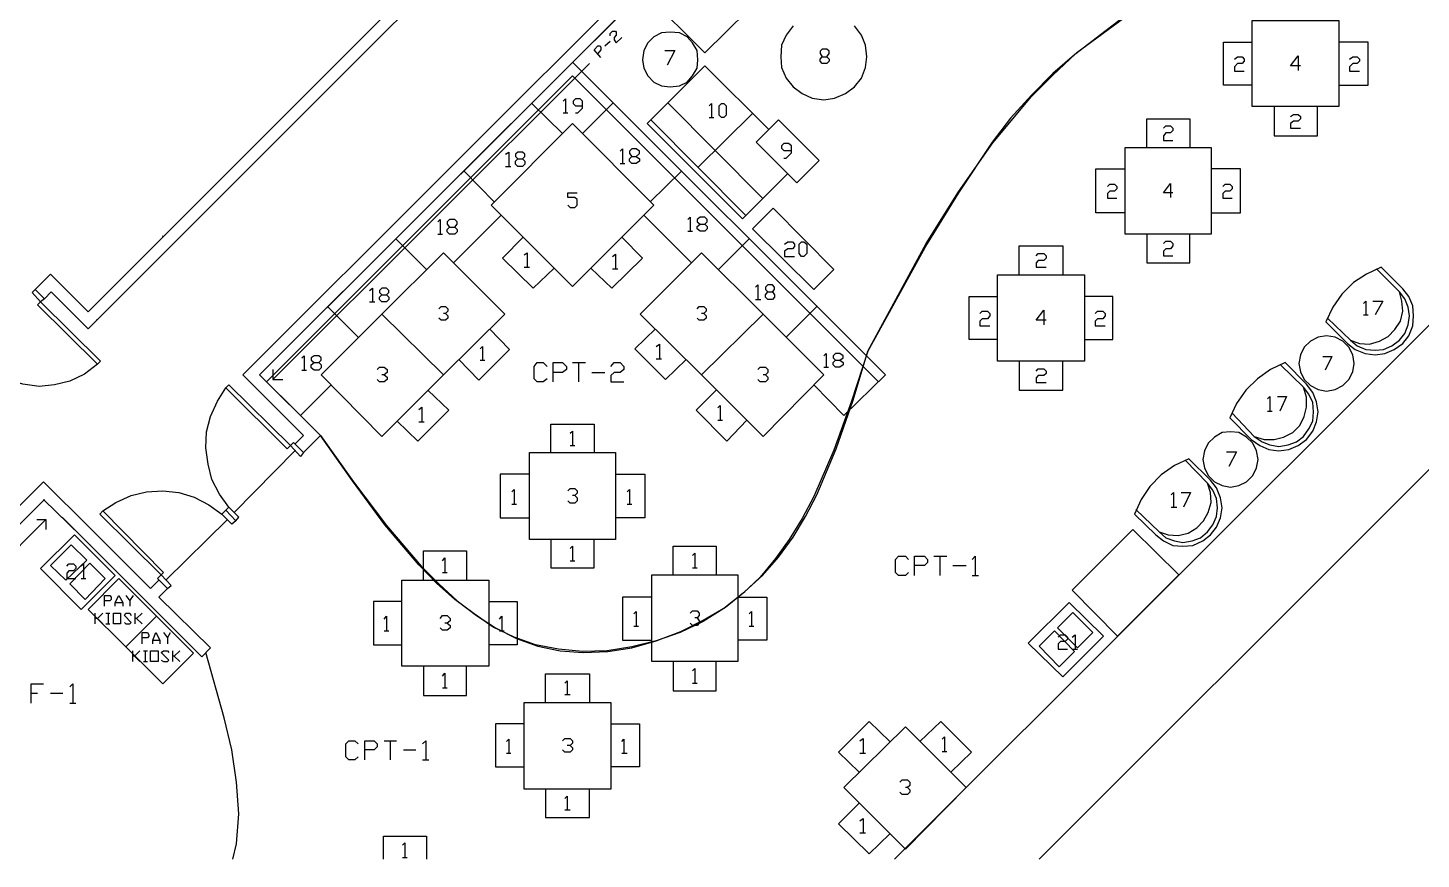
# Model space of a CAD drawing. Header units: feet. Extents: x -129 to 1418, y -45 to 813.
# Drawn here: x 469 to 1052, y -45 to 302 of the extents above; entities that cross this region are included whole.
import ezdxf

# ---------------------------------------------------------------- set-up
doc = ezdxf.new("R2010")
doc.units = ezdxf.units.FT
doc.layers.add('4TH_FLOOR_SQUARE_FOOTAGE', color=7, linetype='CONTINUOUS')

msp = doc.modelspace()

# ---------------------------------------------------------------- linework, layer by layer
at = {"layer": '4TH_FLOOR_SQUARE_FOOTAGE', "color": 7}
for points in [[(980.57, 578.25), (558.86, 157.18)], [(987.65, 578.25), (565.93, 157.18), (957.75, 548.36)], [(891.86, -45.32), (1331.57, 394.07)], [(831.43, -45.32), (1266.65, 389.57)], [(767.79, 355.82), (727.93, 315.96), (752.04, 291.86), (779.04, 318.53)], [(601.29, 290.57), (632.15, 321.43)], [(609.32, 291.53), (635.68, 317.89)], [(789, 303.11), (786.11, 299.25), (784.18, 295.07), (783.86, 290.25), (784.18, 285.75), (786.11, 281.25), (789, 277.71), (792.86, 274.82), (797.04, 272.89), (801.86, 272.25), (806.36, 272.89), (810.86, 274.82), (814.72, 277.71), (817.61, 281.25), (819.22, 285.75), (819.86, 290.25), (819.86, 290.25), (819.86, 290.25), (819.22, 295.07), (817.61, 299.25), (814.72, 303.11)], [(929.15, 307.61), (907.61, 291.86), (897.65, 283.18), (888.65, 274.18), (879.97, 264.53), (872.25, 254.57), (858.11, 233.36), (844.93, 211.82), (820.18, 167.14)], [(820.18, 167.14), (844.61, 212.14), (858.11, 233.68), (872.57, 254.25), (888.65, 273.53), (897.65, 282.53), (907.29, 291.53), (917.57, 299.57), (928.18, 307.61)], [(712.5, 298.93), (712.5, 299.89), (713.47, 300.86), (714.75, 300.86), (715.07, 300.53), (715.07, 299.25), (714.11, 298.28), (714.11, 297.32), (715.07, 296.03), (717.32, 298.28)], [(609.32, 291.53), (494.25, 176.46)], [(708.65, 289.93), (705.75, 293.14), (707.36, 294.75), (708.32, 294.75), (708.65, 294.11), (708.65, 293.14), (707.36, 291.53)], [(710.25, 294.75), (712.5, 296.68)], [(735.32, 292.82), (739.5, 292.82), (736.29, 286.71)], [(801.22, 287.36), (800.25, 288.32), (800.25, 289.28), (801.22, 290.25), (803.15, 290.25), (804.11, 291.53), (804.11, 292.5), (803.15, 293.46), (801.22, 293.46), (800.25, 292.5), (800.25, 291.53), (801.22, 290.25)], [(980.9, 278.36), (969, 278.36), (969, 296.36), (980.9, 296.36)], [(1017.22, 278.36), (1029.43, 278.36), (1029.43, 296.36), (1017.22, 296.36)], [(601.29, 290.57), (494.25, 183.53)], [(571.4, 155.25), (703.82, 287.36)], [(696.75, 288), (827.57, 157.18), (810.22, 140.14)], [(727.93, 262.28), (752.04, 286.39)], [(779.04, 259.71), (752.04, 286.39)], [(803.15, 290.25), (804.11, 289.28), (804.11, 288.32), (803.15, 287.36), (801.22, 287.36)], [(973.5, 289.28), (974.79, 290.25), (976.72, 290.25), (977.68, 289.28), (977.68, 288.32), (976.72, 287.36), (974.79, 287.36), (973.5, 286.07), (973.5, 284.14), (977.68, 284.14)], [(1001.15, 286.39), (996.97, 286.39), (1000.18, 290.57), (1000.18, 284.46)], [(1021.72, 289.28), (1023, 290.25), (1024.93, 290.25), (1025.9, 289.28), (1025.9, 288.32), (1024.93, 287.36), (1023, 287.36), (1021.72, 286.07), (1021.72, 284.14), (1025.9, 284.14)], [(568.82, 154.28), (696.75, 282.21), (824.68, 154.28)], [(692.57, 258.11), (679.72, 270.64)], [(692.9, 271.61), (693.86, 272.57), (693.86, 266.78)], [(698.04, 266.78), (699, 266.78), (700.93, 268.71), (700.93, 271.61), (699.97, 272.57), (698.04, 272.57), (697.07, 271.61), (697.07, 270.64), (698.04, 269.68), (700.93, 269.68)], [(713.79, 270.96), (700.93, 258.11)], [(736.61, 270.96), (776.15, 231.11)], [(753.97, 269.68), (754.93, 270.64), (754.93, 264.86)], [(990.22, 269.36), (990.22, 257.14), (1008.22, 257.14), (1008.22, 269.36)], [(692.9, 266.78), (694.82, 266.78)], [(727.93, 262.28), (767.79, 222.43), (786.75, 241.39)], [(729.54, 263.89), (769.07, 224.03)], [(749.15, 243.96), (771.97, 266.46)], [(753.97, 264.86), (755.9, 264.86)], [(936.86, 252.32), (936.86, 264.21), (954.86, 264.21), (954.86, 252.32)], [(996.97, 265.18), (998.25, 266.14), (1000.18, 266.14), (1001.15, 265.18), (1001.15, 264.21), (1000.18, 263.25), (998.25, 263.25), (996.97, 262.28), (996.97, 260.36), (1001.15, 260.36)], [(943.93, 260.36), (944.9, 261.32), (946.82, 261.32), (947.79, 260.36), (947.79, 259.39), (946.82, 258.43), (944.9, 258.43), (943.93, 257.14), (943.93, 255.21), (947.79, 255.21)], [(716.68, 250.71), (717.65, 251.68), (717.65, 245.57)], [(721.5, 245.57), (720.54, 246.53), (720.54, 247.5), (721.5, 248.46), (723.43, 248.46), (724.72, 249.75), (724.72, 250.71), (723.43, 251.68), (721.5, 251.68), (720.54, 250.71), (720.54, 249.75), (721.5, 248.46)], [(785.15, 247.82), (786.11, 247.82), (788.36, 250.07), (788.36, 252.96), (787.07, 253.93), (785.15, 253.93), (784.18, 252.96), (784.18, 252), (785.15, 251.03), (788.36, 251.03)], [(668.79, 249.43), (670.07, 250.39), (670.07, 244.28)], [(673.93, 244.28), (672.97, 245.25), (672.97, 246.53), (673.93, 247.5), (675.86, 247.5), (676.82, 248.46), (676.82, 249.43), (675.86, 250.39), (673.93, 250.39), (672.97, 249.43), (672.97, 248.46), (673.93, 247.5)], [(675.86, 247.5), (676.82, 246.53), (676.82, 245.25), (675.86, 244.28), (673.93, 244.28)], [(716.68, 245.57), (718.61, 245.57)], [(723.43, 248.46), (724.72, 247.5), (724.72, 246.53), (723.43, 245.57), (721.5, 245.57)], [(663.97, 229.5), (651.43, 242.36)], [(668.79, 244.28), (671.04, 244.28)], [(742.4, 242.36), (729.22, 229.5)], [(927.86, 225), (915.65, 225), (915.65, 243.32), (927.86, 243.32)], [(963.86, 225), (976.07, 225), (976.07, 243.32), (963.86, 243.32)], [(694.82, 228.21), (695.79, 227.25), (697.72, 227.25), (698.68, 228.21), (698.68, 230.46), (697.72, 231.43), (694.82, 231.43), (694.82, 233.36), (698.68, 233.36)], [(920.47, 235.93), (921.43, 236.89), (923.36, 236.89), (924.32, 235.93), (924.32, 234.96), (923.36, 234), (921.43, 234), (920.47, 233.03), (920.47, 231.11), (924.32, 231.11)], [(947.79, 233.36), (943.93, 233.36), (946.82, 237.21), (946.82, 231.43)], [(968.68, 235.93), (969.65, 236.89), (971.57, 236.89), (972.54, 235.93), (972.54, 234.96), (971.57, 234), (969.65, 234), (968.68, 233.03), (968.68, 231.11), (972.54, 231.11)], [(640.5, 221.14), (641.47, 222.11), (641.47, 216)], [(645.32, 216), (644.36, 216.96), (644.36, 217.93), (645.32, 218.89), (647.57, 218.89), (648.54, 220.18), (648.54, 221.14), (647.57, 222.11), (645.32, 222.11), (644.36, 221.14), (644.36, 220.18), (645.32, 218.89)], [(646.93, 204.11), (666.86, 224.03)], [(746.57, 204.11), (726.65, 224.03)], [(744.97, 222.11), (745.93, 223.07), (745.93, 217.28)], [(750.11, 217.28), (748.82, 218.25), (748.82, 219.21), (750.11, 220.18), (752.04, 220.18), (753, 221.14), (753, 222.11), (752.04, 223.07), (750.11, 223.07), (748.82, 222.11), (748.82, 221.14), (750.11, 220.18)], [(640.5, 216), (642.43, 216)], [(647.57, 218.89), (648.54, 217.93), (648.54, 216.96), (647.57, 216), (645.32, 216)], [(744.97, 217.28), (746.9, 217.28)], [(752.04, 220.18), (753, 219.21), (753, 218.25), (752.04, 217.28), (750.11, 217.28)], [(936.86, 216), (936.86, 204.11), (954.86, 204.11), (954.86, 216)], [(525.43, 215.03), (525.43, 215.36)], [(635.68, 201.21), (622.82, 214.07)], [(676.18, 214.71), (667.5, 206.03), (680.36, 193.5), (689.04, 201.86)], [(717.32, 214.71), (726, 206.03), (713.15, 193.5), (704.47, 201.86)], [(770.68, 214.07), (757.82, 201.21)], [(785.47, 211.82), (786.75, 212.78), (788.68, 212.78), (789.65, 211.82), (789.65, 210.86), (788.68, 209.89), (786.75, 209.89), (785.47, 208.93), (785.47, 206.68), (789.65, 206.68)], [(883.5, 198.96), (883.5, 211.18), (901.82, 211.18), (901.82, 198.96)], [(943.93, 212.14), (944.9, 213.11), (946.82, 213.11), (947.79, 212.14), (947.79, 211.18), (946.82, 209.89), (944.9, 209.89), (943.93, 208.93), (943.93, 207), (947.79, 207)], [(617.04, 182.57), (642.75, 208.28), (668.47, 182.57), (642.75, 157.18), (617.04, 182.57), (591.65, 157.18)], [(676.5, 207.32), (677.79, 208.28), (677.79, 202.18)], [(713.47, 206.68), (714.75, 207.64), (714.75, 201.53)], [(890.57, 207), (891.54, 207.96), (893.79, 207.96), (894.75, 207), (894.75, 206.03), (893.79, 205.07), (891.54, 205.07), (890.57, 204.11), (890.57, 202.18), (894.75, 202.18)], [(470.79, 191.57), (478.5, 199.28), (494.25, 183.53)], [(676.5, 202.18), (678.75, 202.18)], [(713.47, 201.53), (715.72, 201.53)], [(1034.9, 202.18), (1028.79, 199.28), (1023.32, 195.75), (1018.5, 190.93), (1014.65, 185.46), (1011.75, 179.36)], [(1042.61, 191.89), (1032.97, 201.53)], [(1034.9, 202.18), (1043.9, 193.18)], [(472.07, 192.86), (475.93, 189), (474.32, 187.71), (470.79, 191.57)], [(611.9, 192.53), (613.18, 193.5), (613.18, 187.71)], [(617.04, 187.71), (616.07, 188.68), (616.07, 189.64), (617.04, 190.61), (618.97, 190.61), (619.93, 191.57), (619.93, 192.53), (618.97, 193.5), (617.04, 193.5), (616.07, 192.53), (616.07, 191.57), (617.04, 190.61)], [(773.25, 193.82), (774.22, 194.78), (774.22, 188.68)], [(778.4, 188.68), (777.43, 189.64), (777.43, 190.61), (778.4, 191.89), (780.32, 191.89), (781.29, 192.86), (781.29, 193.82), (780.32, 194.78), (778.4, 194.78), (777.43, 193.82), (777.43, 192.86), (778.4, 191.89)], [(1020.75, 170.36), (1023.97, 167.78), (1028.15, 166.18), (1032.32, 165.53), (1036.5, 166.18), (1040.36, 167.78), (1043.9, 170.36), (1046.47, 173.57), (1048.07, 177.75), (1048.4, 181.93), (1048.07, 186.11), (1046.47, 189.96), (1043.9, 193.18)], [(475.93, 189), (478.82, 191.89)], [(478.82, 191.89), (494.25, 176.46)], [(611.9, 187.71), (614.15, 187.71)], [(618.97, 190.61), (619.93, 189.64), (619.93, 188.68), (618.97, 187.71), (617.04, 187.71)], [(773.25, 188.68), (775.5, 188.68)], [(780.32, 191.89), (781.29, 190.61), (781.29, 189.64), (780.32, 188.68), (778.4, 188.68)], [(874.5, 171.96), (862.61, 171.96), (862.61, 189.96), (874.5, 189.96)], [(910.82, 171.96), (922.72, 171.96), (922.72, 189.96), (910.82, 189.96)], [(1012.4, 180.96), (1022.04, 171.64), (1025.9, 170.36), (1030.07, 170.03), (1034.25, 171.32), (1037.79, 173.25), (1040.68, 176.14), (1042.93, 179.68), (1043.9, 183.86), (1043.57, 188.03), (1042.61, 191.89)], [(1022.04, 171.64), (1024.93, 169.39), (1028.47, 167.78), (1032.32, 167.46), (1035.86, 167.78), (1039.4, 169.39), (1042.61, 171.64), (1044.86, 174.53), (1046.15, 178.07), (1046.79, 181.93), (1046.15, 185.46), (1044.86, 189), (1042.61, 191.89)], [(1027.5, 187.07), (1028.47, 188.03), (1028.47, 182.25)], [(1031.36, 188.03), (1035.54, 188.03), (1032.32, 182.25)], [(617.04, 182.57), (642.75, 157.18), (617.04, 131.46), (591.65, 157.18)], [(607.07, 172.93), (594.54, 185.46)], [(640.82, 184.82), (641.79, 185.78), (643.72, 185.78), (644.68, 184.82), (644.68, 183.86), (643.72, 182.89), (642.75, 182.89)], [(643.72, 182.89), (644.68, 181.93), (644.68, 180.96), (643.72, 180), (641.79, 180), (640.82, 180.96)], [(748.82, 184.82), (749.79, 185.78), (751.72, 185.78), (752.68, 184.82), (752.68, 183.86), (751.72, 182.89), (750.75, 182.89)], [(751.72, 182.89), (752.68, 181.93), (752.68, 180.96), (751.72, 180), (749.79, 180), (748.82, 180.96)], [(798.97, 185.78), (786.11, 172.93)], [(867.11, 182.89), (868.07, 183.86), (870.32, 183.86), (871.29, 182.89), (871.29, 181.93), (870.32, 180.64), (868.07, 180.64), (867.11, 179.68), (867.11, 177.75), (871.29, 177.75)], [(894.75, 180), (890.57, 180), (893.79, 184.18), (893.79, 178.07)], [(915.32, 182.89), (916.29, 183.86), (918.54, 183.86), (919.5, 182.89), (919.5, 181.93), (918.54, 180.64), (916.29, 180.64), (915.32, 179.68), (915.32, 177.75), (919.5, 177.75)], [(1027.5, 182.25), (1029.43, 182.25)], [(497.79, 180), (497.79, 180.32)], [(662.04, 176.46), (670.4, 167.78), (657.54, 154.93), (649.18, 163.61)], [(744.32, 163.61), (735.65, 155.25), (722.79, 168.11), (731.47, 176.46)], [(1020.75, 170.36), (1011.75, 179.36)], [(658.18, 168.11), (659.15, 169.07), (659.15, 163.28)], [(731.79, 169.07), (733.07, 170.03), (733.07, 163.93)], [(583.61, 164.25), (584.57, 165.21), (584.57, 159.11)], [(588.75, 159.11), (587.47, 160.07), (587.47, 161.36), (588.75, 162.32), (590.68, 162.32), (591.65, 163.28), (591.65, 164.25), (590.68, 165.21), (588.75, 165.21), (587.47, 164.25), (587.47, 163.28), (588.75, 162.32)], [(820.18, 167.14), (813.43, 146.25), (806.04, 125.68), (797.68, 106.39), (792.86, 97.07), (787.4, 88.39), (781.61, 80.36), (775.18, 72.64), (768.11, 65.89), (760.07, 59.46), (751.4, 54), (741.75, 49.5), (731.79, 45.96), (721.5, 43.39), (711.22, 41.78), (700.93, 41.46), (690.97, 42.43), (681.32, 44.36), (672.32, 47.57), (663.65, 51.75), (655.61, 57.21), (647.57, 63.32), (639.86, 70.07), (632.47, 77.78), (618.32, 94.5), (604.82, 112.82), (591.32, 131.78)], [(591.32, 131.78), (605.15, 112.5), (618.97, 94.18), (633.43, 77.14), (640.82, 69.75), (648.54, 62.68), (656.57, 56.57), (664.61, 51.43), (673.29, 46.93), (682.29, 43.71), (691.61, 41.78), (701.25, 41.14), (711.54, 41.46), (721.5, 43.07), (731.79, 45.96), (742.07, 49.82), (751.4, 54.64), (760.72, 60.11), (768.75, 66.53), (776.15, 73.28), (782.9, 81), (789, 89.36), (794.15, 98.03), (798.97, 107.03), (807, 126.32), (814.07, 146.57), (820.18, 167.14)], [(658.18, 163.28), (660.11, 163.28)], [(731.79, 163.93), (734.04, 163.93)], [(801.86, 165.21), (802.82, 166.18), (802.82, 160.39)], [(806.68, 160.39), (805.72, 161.36), (805.72, 162.32), (806.68, 163.28), (808.61, 163.28), (809.9, 164.25), (809.9, 165.21), (808.61, 166.18), (806.68, 166.18), (805.72, 165.21), (805.72, 164.25), (806.68, 163.28)], [(808.61, 163.28), (809.9, 162.32), (809.9, 161.36), (808.61, 160.39), (806.68, 160.39)], [(1010.47, 164.89), (1014.32, 164.89), (1011.43, 159.11)], [(498.11, 161.68), (492.65, 157.5), (486.54, 154.61), (480.11, 153), (473.68, 152.36), (466.93, 153.32), (460.5, 155.25), (454.72, 158.46), (449.57, 162.96)], [(571.4, 159.43), (571.4, 155.25), (575.57, 155.25)], [(583.61, 159.11), (585.54, 159.11)], [(590.68, 162.32), (591.65, 161.36), (591.65, 160.07), (590.68, 159.11), (588.75, 159.11)], [(615.11, 159.43), (616.07, 160.39), (618, 160.39), (619.29, 159.43), (619.29, 158.14), (618, 157.18), (617.04, 157.18)], [(686.15, 155.57), (684.54, 154.28), (681.97, 154.28), (680.68, 155.57), (680.68, 160.71), (681.97, 162.32), (684.54, 162.32), (686.15, 160.71)], [(688.72, 154.28), (688.72, 162.32), (692.57, 162.32), (694.18, 160.71), (694.18, 159.43), (692.57, 158.14), (688.72, 158.14)], [(696.75, 162.32), (702.22, 162.32)], [(699.32, 162.32), (699.32, 154.28)], [(704.79, 158.14), (710.25, 158.14)], [(712.82, 160.71), (714.11, 162.32), (716.68, 162.32), (718.29, 160.71), (718.29, 159.43), (716.68, 158.14), (714.11, 158.14), (712.82, 156.86), (712.82, 154.28), (718.29, 154.28)], [(774.22, 159.43), (775.18, 160.39), (777.43, 160.39), (778.4, 159.43), (778.4, 158.14), (777.43, 157.18), (776.47, 157.18)], [(801.86, 160.39), (803.79, 160.39)], [(883.5, 162.96), (883.5, 150.75), (901.82, 150.75), (901.82, 162.96)], [(890.57, 158.78), (891.54, 159.75), (893.79, 159.75), (894.75, 158.78), (894.75, 157.82), (893.79, 156.86), (891.54, 156.86), (890.57, 155.89), (890.57, 153.96), (894.75, 153.96)], [(994.72, 162.32), (988.61, 159.43), (983.15, 155.57), (978.32, 150.75), (974.47, 145.28), (971.57, 139.18)], [(1002.43, 152.03), (992.79, 161.36)], [(994.72, 162.32), (1003.72, 153.32)], [(553.07, 101.89), (549.22, 107.36), (546, 113.46), (544.4, 119.89), (543.43, 126.64), (543.75, 133.39), (545.36, 139.82), (548.25, 146.25), (551.79, 151.71), (553.07, 153)], [(551.79, 151.71), (577.5, 126.32)], [(578.79, 127.61), (553.07, 153)], [(558.86, 157.18), (584.25, 131.78)], [(565.93, 157.18), (591.32, 131.78)], [(582.97, 140.14), (565.93, 157.18)], [(582.97, 140.14), (595.82, 153)], [(618, 157.18), (619.29, 156.21), (619.29, 155.25), (618, 154.28), (616.07, 154.28), (615.11, 155.25)], [(777.43, 157.18), (778.4, 156.21), (778.4, 155.25), (777.43, 154.28), (775.18, 154.28), (774.22, 155.25)], [(810.22, 140.14), (797.68, 153)], [(972.54, 141.11), (981.86, 131.46), (986.04, 130.18), (990.22, 130.18), (994.07, 131.14), (997.93, 133.07), (1000.82, 135.96), (1002.75, 139.82), (1003.72, 143.68), (1003.72, 147.86), (1002.43, 152.03)], [(980.57, 130.18), (984.11, 127.61), (987.97, 126), (992.15, 125.36), (996.32, 126), (1000.18, 127.61), (1003.72, 130.18), (1006.29, 133.71), (1007.9, 137.57), (1008.54, 141.75), (1007.9, 145.93), (1006.29, 149.78), (1003.72, 153.32)], [(981.86, 131.46), (985.07, 129.21), (988.29, 127.93), (992.15, 127.28), (996, 127.93), (999.54, 129.21), (1002.43, 131.46), (1004.68, 134.68), (1006.29, 137.89), (1006.61, 141.75), (1006.29, 145.61), (1004.68, 149.14), (1002.43, 152.03)], [(636.32, 150.75), (645, 142.39), (632.15, 129.53), (623.47, 137.89)], [(769.72, 138.21), (761.36, 129.53), (748.5, 142.39), (756.86, 150.75)], [(987.32, 147.21), (988.29, 148.18), (988.29, 142.07)], [(991.5, 148.18), (995.36, 148.18), (992.47, 142.07)], [(632.47, 142.71), (633.75, 143.68), (633.75, 137.57)], [(757.5, 143.36), (758.47, 144.32), (758.47, 138.21)], [(987.32, 142.07), (989.25, 142.07)], [(632.47, 137.57), (634.72, 137.57)], [(687.75, 124.71), (687.75, 136.61), (705.75, 136.61), (705.75, 124.71)], [(757.5, 138.21), (759.43, 138.21)], [(980.57, 130.18), (971.57, 139.18)], [(584.25, 131.78), (580.72, 128.25)], [(591.32, 131.78), (584.25, 124.71)], [(695.79, 132.75), (696.75, 133.71), (696.75, 127.61)], [(555.32, 99.64), (580.72, 125.36)], [(577.5, 126.32), (578.79, 127.61)], [(695.79, 127.61), (697.72, 127.61)], [(970.29, 125.03), (974.47, 125.03), (971.25, 118.93)], [(954.54, 122.14), (948.43, 119.25), (942.97, 115.39), (938.15, 110.57), (934.61, 105.11), (931.72, 99)], [(962.25, 111.86), (952.93, 121.5)], [(954.54, 122.14), (963.54, 113.14)], [(475.61, 112.5), (317.47, -45.32)], [(475.61, 112.5), (494.9, 93.21)], [(678.75, 115.71), (666.54, 115.71), (666.54, 97.39), (678.75, 97.39)], [(714.75, 115.71), (726.97, 115.71), (726.97, 97.39), (714.75, 97.39)], [(932.36, 100.93), (942, 91.61), (945.86, 90.32), (950.04, 90), (954.22, 90.96), (957.75, 93.21), (960.65, 96.11), (962.57, 99.64), (963.86, 103.82), (963.54, 108), (962.25, 111.86)], [(940.72, 90.32), (943.93, 87.75), (947.79, 85.82), (951.97, 85.5), (956.15, 85.82), (960.32, 87.75), (963.54, 90.32), (966.11, 93.53), (967.72, 97.39), (968.36, 101.57), (967.72, 105.75), (966.11, 109.93), (963.54, 113.14)], [(942, 91.61), (944.9, 89.03), (948.43, 87.75), (951.97, 87.11), (955.82, 87.75), (959.36, 89.03), (962.25, 91.61), (964.5, 94.5), (966.11, 98.03), (966.43, 101.57), (966.11, 105.43), (964.5, 108.96), (962.25, 111.86)], [(475.93, 105.11), (377.57, 7.39)], [(475.61, 105.11), (491.36, 89.68)], [(500.36, 100.28), (505.82, 103.82), (512.25, 106.71), (518.68, 108.32), (525.43, 108.64), (532.18, 108), (538.61, 106.07), (544.72, 102.86), (550.18, 99)], [(671.36, 108.32), (672.32, 109.28), (672.32, 103.18)], [(694.82, 108.64), (695.79, 109.61), (697.72, 109.61), (698.68, 108.64), (698.68, 107.68), (697.72, 106.71), (696.75, 106.71)], [(697.72, 106.71), (698.68, 105.75), (698.68, 104.46), (697.72, 103.5), (695.79, 103.5), (694.82, 104.46)], [(719.57, 108.32), (720.54, 109.28), (720.54, 103.18)], [(947.15, 107.03), (948.11, 108), (948.11, 101.89)], [(951.32, 108), (955.18, 108), (952.29, 101.89)], [(499.07, 99), (500.36, 100.28)], [(500.36, 100.28), (525.75, 74.57)], [(671.36, 103.18), (673.29, 103.18)], [(719.57, 103.18), (721.5, 103.18)], [(947.15, 101.89), (949.4, 101.89)], [(476.57, 96.75), (455.36, 75.53)], [(472.72, 96.75), (476.57, 96.75), (476.57, 92.57)], [(483.32, 97.71), (494.9, 86.14)], [(524.79, 73.61), (499.07, 99)], [(526.72, 71.36), (552.43, 96.75)], [(940.72, 90.32), (931.72, 99)], [(520.29, 67.82), (494.9, 93.21)], [(687.75, 88.39), (687.75, 76.5), (705.75, 76.5), (705.75, 88.39)], [(478.5, 77.46), (487.18, 86.14)], [(484.93, 71.36), (493.61, 79.71), (487.18, 86.14)], [(494.9, 86.14), (494.9, 86.46)], [(520.29, 60.75), (494.9, 86.14)], [(634.4, 71.36), (634.4, 83.57), (652.4, 83.57), (652.4, 71.36)], [(695.79, 84.53), (696.75, 85.5), (696.75, 79.39)], [(738.86, 73.61), (738.86, 85.5), (756.86, 85.5), (756.86, 73.61)], [(746.9, 81.64), (747.86, 82.61), (747.86, 76.5)], [(478.5, 77.46), (484.93, 71.36)], [(485.25, 77.14), (486.22, 78.11), (488.15, 78.11), (489.11, 77.14), (489.11, 76.18), (488.15, 75.21), (486.22, 75.21), (485.25, 74.25), (485.25, 72), (489.11, 72)], [(494.9, 78.43), (486.54, 69.75)], [(491.36, 77.14), (492.32, 78.11), (492.32, 72)], [(494.9, 78.43), (501.32, 72)], [(642.43, 79.39), (643.4, 80.68), (643.4, 74.57)], [(695.79, 79.39), (697.72, 79.39)], [(746.9, 76.5), (748.82, 76.5)], [(837.22, 74.57), (835.93, 73.28), (833.04, 73.28), (831.75, 74.57), (831.75, 80.03), (833.04, 81.32), (835.93, 81.32), (837.22, 80.03)], [(839.79, 73.28), (839.79, 81.32), (843.97, 81.32), (845.25, 80.03), (845.25, 78.75), (843.97, 77.46), (839.79, 77.46)], [(847.82, 81.32), (853.29, 81.32)], [(850.4, 81.32), (850.4, 73.28)], [(855.86, 77.46), (861.32, 77.46)], [(863.9, 80.03), (865.18, 81.32), (865.18, 73.28)], [(491.36, 72), (493.29, 72)], [(501.32, 72), (492.97, 63.32)], [(523.82, 71.36), (520.29, 67.82)], [(525.75, 74.57), (524.79, 73.61)], [(642.43, 74.57), (644.36, 74.57)], [(863.9, 73.28), (866.47, 73.28)], [(486.54, 69.75), (492.97, 63.32)], [(501, 60.43), (501, 64.93), (503.25, 64.93), (503.9, 64.28), (503.9, 63.32), (503.25, 62.68), (501, 62.68)], [(505.5, 60.43), (505.5, 62.03), (507.11, 64.93), (508.72, 62.03), (508.72, 60.43)], [(510, 64.93), (511.61, 62.68), (511.61, 60.43)], [(511.61, 62.68), (513.22, 64.93)], [(523.82, 64.28), (545.36, 43.07), (541.82, 39.21), (520.29, 60.75)], [(527.36, 67.82), (523.82, 64.28)], [(729.86, 64.28), (717.65, 64.28), (717.65, 46.28), (729.86, 46.28)], [(765.86, 64.28), (778.07, 64.28), (778.07, 46.28), (765.86, 46.28)], [(505.5, 62.03), (508.72, 62.03)], [(625.4, 62.36), (613.5, 62.36), (613.5, 44.36), (625.4, 44.36)], [(661.72, 62.36), (673.61, 62.36), (673.61, 44.36), (661.72, 44.36)], [(745.93, 57.53), (746.9, 58.5), (748.82, 58.5), (749.79, 57.53), (749.79, 56.57), (748.82, 55.61), (747.86, 55.61)], [(497.15, 53.03), (497.15, 57.53)], [(500.36, 57.53), (498.11, 55.28), (497.15, 55.28)], [(498.11, 55.28), (500.36, 53.03)], [(501.65, 57.53), (503.25, 57.53)], [(501.65, 53.03), (503.25, 53.03)], [(502.61, 57.53), (502.61, 53.03)], [(509.36, 53.68), (510, 53.03), (511.61, 53.03), (512.25, 53.68), (509.36, 56.57), (510, 57.53), (511.61, 57.53), (512.25, 56.57)], [(513.86, 53.03), (513.86, 57.53)], [(516.75, 57.53), (514.5, 55.28), (513.86, 55.28)], [(514.5, 55.28), (516.75, 53.03)], [(618, 54.96), (618.97, 56.25), (618.97, 50.14)], [(641.47, 55.28), (642.43, 56.57), (644.36, 56.57), (645.65, 55.28), (645.65, 54.32), (644.36, 53.36), (643.4, 53.36)], [(644.36, 53.36), (645.65, 52.39), (645.65, 51.43), (644.36, 50.46), (642.43, 50.46), (641.47, 51.43)], [(666.22, 54.96), (667.18, 56.25), (667.18, 50.14)], [(722.47, 57.21), (723.43, 58.18), (723.43, 52.07)], [(748.82, 55.61), (749.79, 54.32), (749.79, 53.36), (748.82, 52.39), (746.9, 52.39), (745.93, 53.36)], [(770.68, 57.21), (771.65, 58.18), (771.65, 52.07)], [(906, 57.86), (899.57, 51.43)], [(906, 57.86), (914.36, 49.5)], [(516.75, 44.68), (516.75, 49.5), (519, 49.5), (519.65, 48.53), (519.65, 47.89), (519, 47.25), (516.75, 47.25)], [(521.25, 44.68), (521.25, 46.28), (522.54, 49.5), (524.15, 46.28), (524.15, 44.68)], [(525.75, 49.5), (527.36, 47.25), (527.36, 44.68)], [(527.36, 47.25), (528.65, 49.5)], [(618, 50.14), (619.93, 50.14)], [(666.22, 50.14), (668.15, 50.14)], [(722.47, 52.07), (724.4, 52.07)], [(770.68, 52.07), (772.61, 52.07)], [(898.29, 50.14), (891.86, 43.71)], [(906.65, 41.46), (898.29, 50.14)], [(899.57, 51.43), (907.93, 43.07), (914.36, 49.5)], [(899.9, 47.57), (900.86, 48.53), (902.79, 48.53), (903.75, 47.57), (903.75, 46.61), (902.79, 45.64), (900.86, 45.64), (899.9, 44.68), (899.9, 42.43), (903.75, 42.43)], [(905.68, 47.57), (906.97, 48.53), (906.97, 42.43)], [(512.9, 37.28), (512.9, 41.78)], [(515.79, 41.78), (513.54, 39.53), (512.9, 39.53)], [(517.4, 41.78), (519, 41.78)], [(518.04, 41.78), (518.04, 37.28)], [(521.25, 46.28), (524.15, 46.28)], [(524.79, 37.93), (525.75, 37.28), (527.36, 37.28), (528, 37.93), (524.79, 41.14), (525.75, 41.78), (527.36, 41.78), (528, 41.14)], [(529.61, 37.28), (529.61, 41.78)], [(532.5, 41.78), (530.25, 39.53), (529.61, 39.53)], [(554.68, -45.32), (556.29, -38.89), (557.25, -26.36), (556.29, -13.18), (554.36, 0.32), (551.15, 13.82), (543.43, 41.14)], [(554.68, -45.32), (556.29, -38.89), (557.25, -26.36), (556.29, -13.18), (554.36, 0.32), (551.15, 13.82), (543.43, 41.14)], [(900.22, 35.03), (891.86, 43.71)], [(906.65, 41.46), (900.22, 35.03)], [(905.68, 42.43), (907.93, 42.43)], [(513.54, 39.53), (515.79, 37.28)], [(517.4, 37.28), (519, 37.28)], [(530.25, 39.53), (532.5, 37.28)], [(634.4, 35.36), (634.4, 23.14), (652.4, 23.14), (652.4, 35.36)], [(738.86, 37.28), (738.86, 25.07), (756.86, 25.07), (756.86, 37.28)], [(642.43, 31.18), (643.4, 32.46), (643.4, 26.36)], [(685.5, 20.25), (685.5, 32.14), (703.82, 32.14), (703.82, 20.25)], [(693.54, 28.28), (694.5, 29.25), (694.5, 23.46)], [(746.9, 33.43), (747.86, 34.39), (747.86, 28.28)], [(470.47, 19.93), (470.47, 27.96), (475.61, 27.96)], [(470.47, 24.11), (473.04, 24.11)], [(478.5, 24.11), (483.65, 24.11)], [(486.54, 26.68), (487.82, 27.96), (487.82, 19.93)], [(642.43, 26.36), (644.36, 26.36)], [(693.54, 23.46), (695.79, 23.46)], [(746.9, 28.28), (748.82, 28.28)], [(486.54, 19.93), (489.11, 19.93)], [(829.5, 3.86), (820.82, 12.21), (807.97, -0.64), (816.65, -9)], [(854.9, -9), (863.57, -0.64), (850.72, 12.21), (842.04, 3.86)], [(676.5, 11.25), (664.61, 11.25), (664.61, -6.75), (676.5, -6.75)], [(712.82, 11.25), (724.72, 11.25), (724.72, -6.75), (712.82, -6.75)], [(607.07, -2.57), (605.79, -3.86), (603.22, -3.86), (601.93, -2.57), (601.93, 2.89), (603.22, 4.18), (605.79, 4.18), (607.07, 2.89)], [(609.97, -3.86), (609.97, 4.18), (613.82, 4.18), (615.11, 2.89), (615.11, 1.61), (613.82, 0.32), (609.97, 0.32)], [(618, 4.18), (623.15, 4.18)], [(620.57, 4.18), (620.57, -3.86)], [(626.04, 0.32), (631.18, 0.32)], [(634.07, 2.89), (635.36, 4.18), (635.36, -3.86)], [(669.11, 3.86), (670.07, 4.82), (670.07, -0.97)], [(692.57, 4.18), (693.54, 5.14), (695.79, 5.14), (696.75, 4.18), (696.75, 3.21), (695.79, 2.25), (694.5, 2.25)], [(695.79, 2.25), (696.75, 1.28), (696.75, 0.32), (695.79, -0.64), (693.54, -0.64), (692.57, 0.32)], [(717.32, 3.86), (718.29, 4.82), (718.29, -0.97)], [(816.97, 4.18), (818.25, 5.14), (818.25, -0.97)], [(851.36, 4.82), (852.32, 5.78), (852.32, -0.32)], [(634.07, -3.86), (636.65, -3.86)], [(669.11, -0.97), (671.04, -0.97)], [(717.32, -0.97), (719.57, -0.97)], [(816.97, -0.97), (819.22, -0.97)], [(851.36, -0.32), (853.29, -0.32)], [(685.5, -16.07), (685.5, -27.97), (703.82, -27.97), (703.82, -16.07)], [(833.68, -13.18), (834.65, -12.22), (836.9, -12.22), (837.86, -13.18), (837.86, -14.47), (836.9, -15.43), (835.93, -15.43)], [(836.9, -15.43), (837.86, -16.39), (837.86, -17.36), (836.9, -18.32), (834.65, -18.32), (833.68, -17.36)], [(693.54, -19.93), (694.5, -18.97), (694.5, -24.75)], [(829.5, -34.72), (820.82, -43.07), (807.97, -30.54), (816.65, -21.86)], [(693.54, -24.75), (695.79, -24.75)], [(816.97, -29.25), (818.25, -28.29), (818.25, -34.39)], [(816.97, -34.39), (819.22, -34.39)], [(617.68, -45.32), (617.68, -35.68), (635.68, -35.68), (635.68, -45.32)], [(625.72, -39.54), (626.68, -38.57), (626.68, -44.68)], [(625.72, -44.68), (627.65, -44.68)]]:
    msp.add_lwpolyline(points, dxfattribs=at)
for points in [[(1017.22, 269.36), (980.9, 269.36), (980.9, 305.36), (1017.22, 305.36), (1017.22, 269.36), (1017.22, 269.36)], [(749.15, 288.96), (748.82, 292.82), (746.9, 296.03), (744.65, 298.61), (741.43, 300.21), (737.57, 300.53), (734.04, 300.21), (730.82, 298.61), (728.25, 296.03), (726.65, 292.82), (726, 288.96), (726.65, 285.43), (728.25, 282.21), (730.82, 279.64), (734.04, 278.03), (737.57, 277.71), (741.43, 278.03), (744.65, 279.64), (746.9, 282.21), (748.82, 285.43), (749.15, 288.96), (749.15, 288.96)], [(759.11, 264.86), (758.15, 265.82), (758.15, 269.68), (759.11, 270.64), (760.07, 270.64), (761.04, 269.68), (761.04, 265.82), (760.07, 264.86), (759.11, 264.86), (759.11, 264.86)], [(696.75, 262.28), (730.82, 228.21), (696.75, 194.14), (662.68, 228.21), (696.75, 262.28), (696.75, 262.28)], [(782.9, 263.89), (773.57, 254.57), (790.61, 237.53), (799.93, 246.86), (782.9, 263.89), (782.9, 263.89)], [(963.86, 216), (927.86, 216), (927.86, 252.32), (963.86, 252.32), (963.86, 216), (963.86, 216)], [(771.97, 218.25), (780.65, 226.93), (806.04, 201.21), (797.68, 192.86), (771.97, 218.25), (771.97, 218.25)], [(792.54, 206.68), (791.57, 207.96), (791.57, 211.82), (792.54, 212.78), (793.5, 212.78), (794.79, 211.82), (794.79, 207.96), (793.5, 206.68), (792.54, 206.68), (792.54, 206.68)], [(750.75, 157.18), (725.04, 182.57), (750.75, 208.28), (776.47, 182.57), (750.75, 157.18), (750.75, 157.18)], [(910.82, 162.96), (874.5, 162.96), (874.5, 198.96), (910.82, 198.96), (910.82, 162.96), (910.82, 162.96)], [(474.32, 187.71), (499.4, 162.96), (498.11, 161.68), (473.04, 186.43), (474.32, 187.71), (474.32, 187.71)], [(776.47, 131.46), (750.75, 157.18), (776.47, 182.57), (801.86, 157.18), (776.47, 131.46), (776.47, 131.46)], [(1023.65, 162), (1023, 165.53), (1021.4, 168.75), (1018.82, 171.32), (1015.61, 172.93), (1012.07, 173.57), (1008.54, 172.93), (1005.32, 171.32), (1002.75, 168.75), (1001.15, 165.53), (1000.5, 162), (1001.15, 158.46), (1002.75, 155.25), (1005.32, 152.68), (1008.54, 151.07), (1012.07, 150.43), (1015.61, 151.07), (1018.82, 152.68), (1021.4, 155.25), (1023, 158.46), (1023.65, 162), (1023.65, 162)], [(584.25, 124.71), (582.97, 123.11), (578.79, 127.61), (580.07, 128.89), (584.25, 124.71), (584.25, 124.71)], [(983.47, 121.82), (982.82, 125.36), (981.22, 128.57), (978.65, 131.14), (975.43, 133.07), (971.9, 133.39), (968.36, 133.07), (965.15, 131.14), (962.57, 128.57), (960.97, 125.36), (960.32, 121.82), (960.97, 118.28), (962.57, 115.07), (965.15, 112.5), (968.36, 110.89), (971.9, 110.25), (975.43, 110.89), (978.65, 112.5), (981.22, 115.07), (982.82, 118.28), (983.47, 121.82), (983.47, 121.82)], [(678.75, 88.39), (678.75, 124.71), (714.75, 124.71), (714.75, 88.39), (678.75, 88.39), (678.75, 88.39)], [(555.97, 96.11), (554.36, 94.82), (550.18, 99), (551.79, 100.61), (555.97, 96.11), (555.97, 96.11)], [(555.97, 96.11), (557.25, 97.71), (553.07, 101.89), (551.79, 100.61), (555.97, 96.11), (555.97, 96.11)], [(491.36, 59.14), (474.32, 76.18), (488.47, 90.32), (505.5, 73.28), (491.36, 59.14), (491.36, 59.14)], [(924.65, 47.89), (905.68, 67.18), (931.07, 92.57), (950.36, 73.61), (924.65, 47.89), (924.65, 47.89)], [(510, 43.39), (494.25, 59.14), (507.11, 72), (522.86, 56.25), (510, 43.39), (510, 43.39)], [(527.36, 67.82), (528.97, 69.11), (524.79, 73.61), (523.18, 72), (527.36, 67.82), (527.36, 67.82)], [(625.4, 35.36), (625.4, 71.36), (661.72, 71.36), (661.72, 35.36), (625.4, 35.36), (625.4, 35.36)], [(729.86, 37.28), (729.86, 73.61), (765.86, 73.61), (765.86, 37.28), (729.86, 37.28), (729.86, 37.28)], [(887.36, 45), (904.4, 62.03), (918.86, 47.89), (901.82, 30.86), (887.36, 45), (887.36, 45)], [(504.86, 53.03), (504.86, 57.53), (507.75, 57.53), (507.75, 53.03), (504.86, 53.03), (504.86, 53.03)], [(525.43, 27.96), (510, 43.39), (522.86, 56.25), (538.29, 40.82), (525.43, 27.96), (525.43, 27.96)], [(520.29, 37.28), (520.29, 41.78), (523.5, 41.78), (523.5, 37.28), (520.29, 37.28), (520.29, 37.28)], [(676.5, -16.07), (676.5, 20.25), (712.82, 20.25), (712.82, -16.07), (676.5, -16.07), (676.5, -16.07)], [(810.22, -15.43), (835.93, 9.96), (861.32, -15.43), (835.93, -41.14), (810.22, -15.43), (810.22, -15.43)]]:
    msp.add_lwpolyline(points, close=True, dxfattribs=at)

doc.saveas('drawing.dxf')
